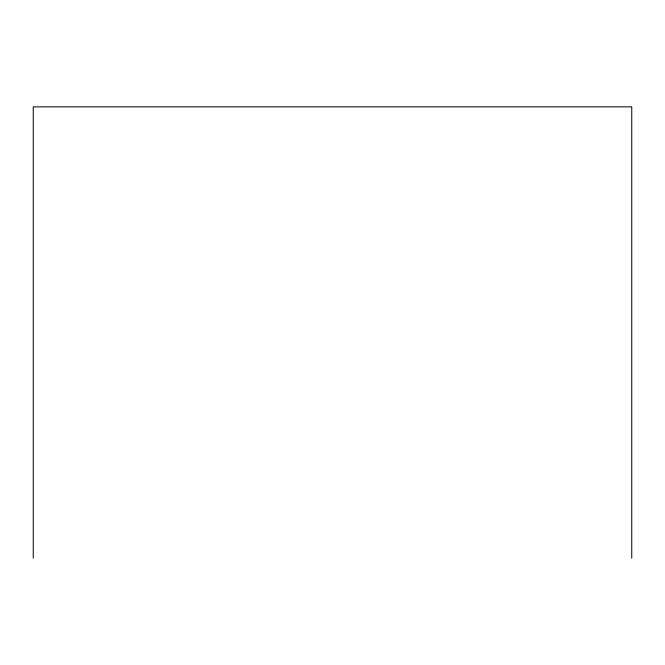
<?xml version="1.0" encoding="UTF-8"?>
<svg xmlns="http://www.w3.org/2000/svg" width="665" height="665" viewBox="0 0 665 665"><rect width="100%" height="100%" fill="white"/><g stroke="black" fill="none" stroke-linecap="round" stroke-linejoin="round"><path stroke-width="1" d="M631.75 558.143L631.75 106.857L33.25 106.857L33.25 558.143"/></g></svg>
